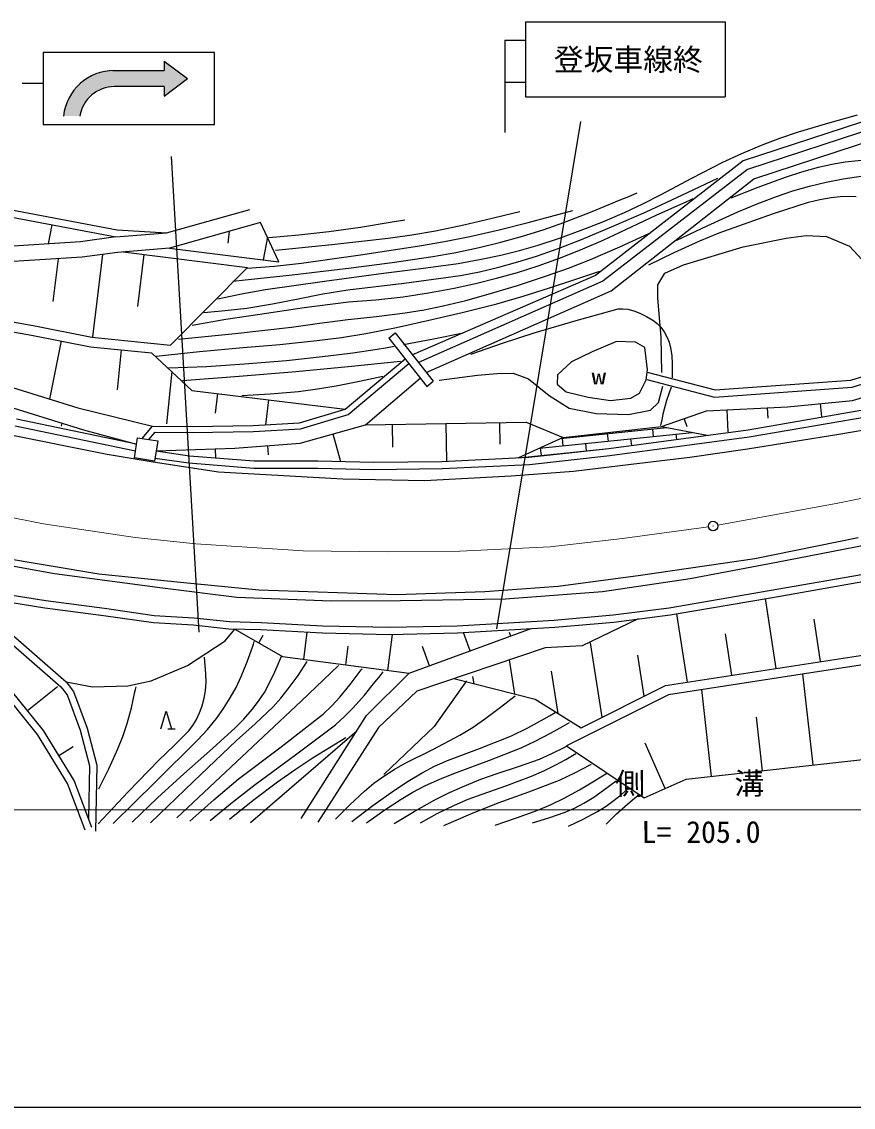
# Model space of a CAD drawing. Units: millimetres, scale not verified. Extents: x 40000 to 680000, y 20000 to 380000.
# Drawn here: x 189203 to 258912, y 205000 to 296026 of the extents above; entities that cross this region are included whole.
import ezdxf
from ezdxf.enums import TextEntityAlignment as Align

# ---------------------------------------------------------------- set-up
doc = ezdxf.new("R2010")
doc.units = ezdxf.units.MM
doc.header["$LTSCALE"] = 1000
doc.linetypes.add('CHAIN', pattern=[18.5, 12, -1.5, 3.5, -1.5])
for name, color, linetype, lineweight in [('M-BGD', 7, 'Continuous', 25), ('M-BMK', 2, 'CHAIN', 13), ('M-BMK-SRVR', 3, 'Continuous', 25), ('M-STR-HTXT', 7, 'Continuous', 13), ('M-STR-STRC', 7, 'Continuous', 25), ('M-TTL-BAND', 7, 'Continuous', 25)]:
    doc.layers.add(name, color=color, linetype=linetype, lineweight=lineweight)
doc.styles.add('ＭＳ ゴシック', font='')
doc.styles.get('ＭＳ ゴシック').set_extended_font_data('MS Gothic')

msp = doc.modelspace()

# ---------------------------------------------------------------- hatches: boundary and pattern name
at = {"layer": 'M-STR-STRC'}
msp.add_hatch(color=256, dxfattribs=at).paths.add_polyline_path([(194087, 288116), (194097, 288216), (194411, 289075), (194750, 289560), (195494, 290180), (196094, 290445), (196487, 290540), (196973, 290581), (201134, 290581), (201134, 289791), (203091, 291260), (201134, 292728), (201134, 291939), (196973, 291939), (195851, 291789), (195019, 291467), (194070, 290807), (193711, 290435), (193147, 289588), (192808, 288676), (192731, 288284), (192718, 288116)])

# ---------------------------------------------------------------- linework, layer by layer
at = {"layer": 'M-BGD'}
for p, q in [((265329, 289474), (249675, 284365)), ((265547, 288701), (250031, 283639)), ((250583, 282847), (265633, 287817)), ((249675, 284365), (237295, 274747)), ((250031, 283639), (237927, 274282)), ((238618, 273458), (250583, 282847)), ((186496, 280607), (197197, 278565)), ((186354, 280023), (197084, 277976)), ((201346, 278331), (208316, 280289)), ((191719, 278999), (191413, 277397)), ((197197, 278565), (201346, 278331)), ((209222, 279193), (201578, 277046)), ((210747, 275904), (209222, 279193)), ((197084, 277976), (194135, 277566)), ((197084, 277976), (201346, 278331)), ((206601, 278457), (206487, 277443)), ((209796, 277956), (209431, 276068)), ((194135, 277566), (186231, 277075)), ((201578, 277046), (197228, 276683)), ((197702, 276723), (208128, 275424)), ((201578, 277046), (210747, 275904)), ((194265, 276272), (186251, 275773)), ((192262, 276147), (191817, 272573)), ((197228, 276683), (194265, 276272)), ((195984, 276497), (195126, 269606)), ((199440, 276506), (198896, 272136)), ((201689, 268911), (208128, 275424)), ((237295, 274747), (221964, 268089)), ((237927, 274282), (222456, 267462)), ((223117, 266621), (238618, 273458)), ((186081, 270448), (190019, 269755)), ((186253, 271230), (190166, 270541)), ((190166, 270541), (195094, 269563)), ((258702, 265974), (274363, 270806)), ((190019, 269755), (194976, 268771)), ((195094, 269563), (201689, 268911)), ((219971, 269494), (220521, 269927)), ((219971, 269494), (223153, 265442)), ((220521, 269927), (223703, 265874)), ((258813, 265381), (274786, 270309)), ((192498, 269263), (191530, 264390)), ((194976, 268771), (200095, 268265)), ((239060, 269202), (237026, 268336)), ((240642, 269165), (239060, 269202)), ((241433, 268713), (240642, 269165)), ((241659, 266829), (241433, 268713)), ((258859, 264266), (274504, 269073)), ((197535, 268518), (197202, 265147)), ((200095, 268265), (203464, 265106)), ((216331, 263531), (221343, 267746)), ((237026, 268336), (235293, 267507)), ((216573, 263081), (221652, 267353)), ((235293, 267507), (234125, 266415)), ((241546, 266001), (241659, 266829)), ((201779, 266685), (201348, 262320)), ((218015, 262217), (222613, 266130)), ((223153, 265442), (223703, 265874)), ((234125, 266415), (234088, 265624)), ((240981, 264871), (241546, 266001)), ((241594, 266018), (247276, 264540)), ((241631, 266629), (247331, 265146)), ((247331, 265146), (258702, 265974)), ((187133, 265763), (193907, 263648)), ((203464, 265106), (216331, 263531)), ((234088, 265624), (234841, 264984)), ((234841, 264984), (236687, 264532)), ((247276, 264540), (258813, 265381)), ((187172, 264040), (194377, 261808)), ((205609, 264844), (205408, 263203)), ((209898, 264319), (209641, 262223)), ((236687, 264532), (238570, 264268)), ((238570, 264268), (240265, 264456)), ((240265, 264456), (240981, 264871)), ((253404, 263743), (258859, 264266)), ((256132, 264004), (256237, 262906)), ((272422, 263989), (257714, 261409)), ((193907, 263648), (200172, 262121)), ((212494, 262396), (216331, 263531)), ((212581, 261900), (216573, 263081)), ((242847, 262075), (246612, 263386)), ((246612, 263386), (253404, 263743)), ((248310, 263475), (248407, 261636)), ((250102, 261814), (259882, 263496)), ((251706, 263654), (251753, 262772)), ((198831, 260604), (188778, 262709)), ((192576, 262366), (192497, 262111)), ((203488, 262082), (208618, 262161)), ((208618, 262161), (212494, 262396)), ((212544, 260697), (218015, 262217)), ((218015, 262217), (231496, 262439)), ((220262, 262254), (220293, 260363)), ((224756, 262328), (224808, 259177)), ((229249, 262402), (229279, 260597)), ((231496, 262439), (234595, 261173)), ((244730, 262730), (244955, 262083)), ((250192, 261221), (259981, 262905)), ((196361, 259732), (187720, 261474)), ((198735, 260012), (188640, 262125)), ((194377, 261808), (198831, 260607)), ((199298, 261081), (200172, 262121)), ((199872, 260987), (200402, 261619)), ((200172, 262121), (203488, 262082)), ((200402, 261619), (203489, 261582)), ((203489, 261582), (208636, 261661)), ((208636, 261661), (212581, 261900)), ((215280, 261457), (215920, 259150)), ((232607, 260269), (245415, 261593)), ((234369, 261070), (243288, 261992)), ((234595, 261173), (242847, 262075)), ((236390, 261370), (236399, 261280)), ((238293, 261476), (238356, 260863)), ((238420, 260250), (250102, 261814)), ((240175, 261783), (240186, 261672)), ((242080, 261867), (242143, 261255)), ((242847, 262075), (246676, 261356)), ((244037, 261450), (244082, 261008)), ((257714, 261409), (250040, 260184)), ((198645, 259459), (198919, 261143)), ((198919, 261143), (200602, 260869)), ((200602, 260869), (200328, 259185)), ((207056, 260268), (212544, 260697)), ((209800, 260482), (209860, 259712)), ((234595, 261173), (230846, 259468)), ((234506, 261085), (234569, 260472)), ((236463, 260667), (236526, 260055)), ((238492, 259655), (250192, 261221)), ((240250, 261059), (240307, 260503)), ((200231, 259088), (196361, 259732)), ((200328, 259185), (198645, 259459)), ((200370, 259440), (203214, 259028)), ((200466, 260032), (207056, 260268)), ((200466, 260032), (203281, 259625)), ((203281, 259625), (208680, 259198)), ((205408, 260209), (205435, 259454)), ((224417, 259158), (231710, 259509)), ((230846, 259468), (238420, 260250)), ((231710, 259509), (238420, 260250)), ((231758, 258911), (238492, 259655)), ((232676, 260276), (232739, 259663)), ((245203, 259474), (240302, 258894)), ((250040, 260184), (245203, 259474)), ((205712, 258249), (200231, 259088)), ((203214, 259028), (208657, 258598)), ((208657, 258598), (214021, 258598)), ((208680, 259198), (214028, 259198)), ((214021, 258598), (218719, 258480)), ((214028, 259198), (218723, 259080)), ((218719, 258480), (224436, 258558)), ((218723, 259080), (224417, 259158)), ((224436, 258558), (231758, 258911)), ((240302, 258894), (235466, 258314)), ((216119, 257669), (205712, 258249)), ((222955, 257540), (216119, 257669)), ((230242, 257927), (222955, 257540)), ((235466, 258314), (230242, 257927)), ((250670, 251026), (259311, 252767)), ((252462, 250722), (261924, 252538)), ((184900, 251542), (195670, 249736)), ((184453, 251099), (191960, 249762)), ((241061, 249607), (250670, 251026)), ((245229, 249351), (252462, 250722)), ((191960, 249762), (201011, 248562)), ((195670, 249736), (202505, 249027)), ((234161, 248704), (241061, 249607)), ((251864, 248320), (259609, 249678)), ((201011, 248562), (207249, 247774)), ((202505, 249027), (209083, 248382)), ((228034, 248253), (234161, 248704)), ((237894, 248254), (245229, 249351)), ((251966, 247729), (259724, 249089)), ((183557, 248039), (192490, 240256)), ((184683, 247854), (192932, 240666)), ((185125, 247844), (191133, 246889)), ((185219, 248436), (191219, 247483)), ((207249, 247774), (215133, 247465)), ((209083, 248382), (220618, 247995)), ((220618, 247995), (228034, 248253)), ((220960, 247500), (229771, 247637)), ((229771, 247637), (237894, 248254)), ((243480, 246883), (251864, 248320)), ((243568, 246289), (251966, 247729)), ((252459, 241801), (251552, 247658)), ((191133, 246889), (196052, 246249)), ((191219, 247483), (196133, 246844)), ((196133, 246844), (200311, 246247)), ((215133, 247465), (220960, 247500)), ((238785, 246286), (243480, 246883)), ((196052, 246249), (200251, 245649)), ((200311, 246247), (203620, 246048)), ((203620, 246048), (206610, 245729)), ((225701, 245369), (233846, 245848)), ((233846, 245848), (238785, 246286)), ((240875, 245947), (236193, 243706)), ((238849, 245689), (243568, 246289)), ((245022, 240650), (244134, 246386)), ((256177, 242377), (255626, 245934)), ((200251, 245649), (203570, 245449)), ((203570, 245449), (206569, 245130)), ((206267, 244106), (207080, 245090)), ((206569, 245130), (209248, 245050)), ((206610, 245729), (209274, 245649)), ((207080, 245090), (211077, 242785)), ((209248, 245050), (214407, 244770)), ((209274, 245649), (214430, 245369)), ((214430, 245369), (220046, 245250)), ((220046, 245250), (225701, 245369)), ((221670, 241403), (231919, 245134)), ((225725, 244770), (233891, 245250)), ((233891, 245250), (238849, 245689)), ((203101, 242053), (206267, 244106)), ((209078, 243938), (209448, 244578)), ((212842, 242555), (213140, 244833)), ((214407, 244770), (220046, 244650)), ((219905, 241633), (220299, 244655)), ((220046, 244650), (225725, 244770)), ((226795, 243268), (226237, 244800)), ((230211, 244512), (230099, 244818)), ((248741, 241225), (248202, 244703)), ((216373, 242094), (216579, 243670)), ((233092, 243522), (222315, 239899)), ((223378, 242025), (222794, 243630)), ((236193, 243706), (233092, 243522)), ((237856, 237708), (236891, 243938)), ((243163, 240362), (261754, 243240)), ((211077, 242785), (221670, 241403)), ((230541, 239652), (230098, 242515)), ((241394, 239477), (240864, 242899)), ((261859, 242447), (243409, 239590)), ((200063, 240769), (203101, 242053)), ((218096, 237843), (221670, 241403)), ((234168, 238023), (233617, 241582)), ((255553, 233705), (254693, 241337)), ((192932, 240666), (193535, 239863)), ((192932, 240666), (195143, 240256)), ((195143, 240256), (198095, 240341)), ((198095, 240341), (200063, 240769)), ((226485, 240758), (223765, 236933)), ((225418, 240942), (232249, 239222)), ((227126, 240512), (227030, 241130)), ((236087, 236823), (243163, 240362)), ((190534, 236250), (187902, 239522)), ((191025, 236596), (188343, 239931)), ((189684, 238264), (192202, 240290)), ((192490, 240256), (193004, 239571)), ((193004, 239571), (194116, 236619)), ((193535, 239863), (194689, 236800)), ((222315, 239899), (219122, 236859)), ((243409, 239590), (234869, 235320)), ((247037, 232745), (246217, 240025)), ((232249, 239222), (236087, 236823)), ((212639, 229207), (218096, 237843)), ((251295, 233225), (250791, 237699)), ((194689, 236800), (195488, 233694)), ((201458, 236731), (202058, 236731)), ((219122, 236859), (214018, 228907)), ((223765, 236933), (219558, 232896)), ((193054, 232150), (190534, 236250)), ((193595, 232415), (191025, 236596)), ((194116, 236619), (194886, 233624)), ((208373, 228892), (217283, 236557)), ((192310, 234506), (193528, 235254)), ((234869, 235320), (241370, 230946)), ((243139, 231726), (241465, 235526)), ((244908, 232506), (261940, 234425)), ((194886, 233624), (194798, 229209)), ((195488, 233694), (195377, 228157)), ((194521, 228239), (193054, 232150)), ((195083, 228450), (193595, 232415)), ((241370, 230946), (244908, 232506))]:
    msp.add_line(p, q, dxfattribs=at)
for points in [[(205636, 272790), (207632, 273213), (209646, 273577), (214580, 274278), (219530, 274955), (222665, 275328), (225793, 275762), (227586, 276079), (229366, 276454), (230928, 276842), (232483, 277291), (234297, 277884), (236102, 278538), (237931, 279249), (239734, 280016), (241279, 280744), (242798, 281526), (245367, 282910), (247973, 284246), (249578, 284986), (251217, 285675), (252758, 286256), (254328, 286784), (256788, 287524), (259267, 288208)], [(248665, 281265), (250930, 282156), (253219, 282993), (254600, 283440), (256000, 283830), (257102, 284080), (258223, 284271), (259312, 284390), (260418, 284449), (265415, 284467), (270410, 284526), (275394, 284549), (280388, 284565), (282624, 284565), (284859, 284505), (285721, 284417), (286584, 284268), (287628, 284006), (288664, 283698)], [(244132, 277698), (246673, 278922), (249239, 280091), (250843, 280761), (252481, 281378), (253847, 281834), (255241, 282234), (256639, 282567), (258051, 282842), (259752, 283103)], [(204467, 271656), (206271, 271806), (208066, 272015), (210224, 272375), (212375, 272795), (214458, 273195), (216550, 273535), (221273, 274112), (225983, 274747), (227591, 275065), (229186, 275441), (230785, 275882), (232368, 276380), (234264, 277050), (236141, 277776), (238848, 278904), (241537, 280090), (244549, 281480), (247549, 282906)], [(206911, 274265), (211865, 274797), (216826, 275387), (220245, 275833), (223654, 276339), (225601, 276686), (227539, 277092), (229358, 277535), (231170, 278038), (232917, 278585), (234652, 279192), (237019, 280105), (239374, 281078), (240083, 281377), (240792, 281678)], [(241787, 275645), (243901, 276676), (246047, 277656), (247665, 278314), (249315, 278920), (252223, 279932), (255148, 280886), (256100, 281120), (257071, 281297), (257818, 281381), (258579, 281406), (259141, 281371)], [(203482, 270585), (206316, 271080), (209160, 271516), (212879, 272052), (216599, 272527), (218887, 272714), (221168, 272960), (223308, 273294), (225447, 273688), (227232, 274070), (229006, 274512), (230756, 275007), (232497, 275563), (234277, 276198), (236046, 276893), (237946, 277712), (239832, 278589), (242378, 279799), (244950, 280953), (245215, 281070), (245490, 281190)], [(208091, 275363), (210380, 275535), (212663, 275766), (217595, 276488), (222537, 277238), (224655, 277592), (226762, 278005), (229217, 278564), (231660, 279182), (233536, 279683), (235410, 280195)], [(210480, 276873), (215203, 277345), (219922, 277877), (221910, 278159), (223898, 278501), (226275, 278993), (228641, 279543), (229797, 279825), (230962, 280113)], [(209931, 277944), (212440, 278154), (214953, 278424), (217615, 278804), (220270, 279244), (220793, 279334), (221325, 279427)], [(202349, 269418), (207087, 269886), (211820, 270415), (214174, 270761), (216535, 271047), (218940, 271296), (221339, 271605), (222946, 271871), (224541, 272197), (226433, 272657), (228313, 273177), (230764, 273915), (233195, 274711), (235047, 275374), (236886, 276098), (239345, 277160), (241783, 278273)], [(242869, 266626), (242804, 269562), (242514, 272854), (242514, 273951), (243127, 274951), (244676, 275629), (249677, 277145), (253291, 277887), (254969, 278113), (256679, 278016), (258583, 277210), (260325, 275338), (261648, 273531), (261809, 270885), (261228, 268594), (260260, 266852)], [(200462, 267977), (204110, 268367), (207765, 268697), (210853, 268961), (213936, 269285), (215997, 269560), (218049, 269894), (220628, 270398), (223207, 270964), (226119, 271643), (229024, 272382), (231244, 273011), (233457, 273702), (235564, 274399), (237665, 275116)], [(226854, 268149), (229496, 269064), (232168, 269926), (235685, 270963), (239212, 271940), (239607, 271956), (240008, 271912), (240512, 271784), (241016, 271591), (241585, 271319), (242115, 270998), (242458, 270728), (242771, 270404), (243053, 270025), (243290, 269604), (243475, 269150), (243602, 268678), (243698, 268024), (243737, 267352), (243743, 266754), (243739, 266158)], [(221221, 268954), (223720, 269427), (226217, 269935)], [(201502, 266991), (204695, 267129), (207886, 267327), (211391, 267631), (214900, 267997), (216953, 268253), (219004, 268569), (219711, 268693), (220418, 268820)], [(202692, 265952), (207441, 266293), (212190, 266695), (216567, 267116), (220951, 267565)], [(207669, 264682), (210035, 264826), (212404, 265030), (213988, 265231), (215564, 265492), (217517, 265875), (219475, 266295)], [(224186, 265981), (227413, 266400), (229059, 266529), (230414, 266562), (231672, 266078), (233415, 264690), (235093, 263625), (237351, 263174), (240062, 263077), (241901, 263464), (242578, 264109), (242933, 265465)], [(243636, 265369), (243268, 264252), (242958, 263119), (242850, 262654), (242744, 262177)], [(196858, 228794), (200415, 232281), (203974, 235800), (204770, 236684), (205519, 237607), (206128, 238452), (206686, 239332), (207173, 240207), (207610, 241118), (208102, 242338), (208541, 243590), (208620, 243827), (208700, 244064)], [(195614, 228768), (198133, 231462), (200696, 234117), (201959, 235310), (203175, 236541), (203538, 237015), (203852, 237525), (204119, 238077), (204336, 238666), (204501, 239293), (204606, 239931), (204653, 240641), (204639, 241349), (204586, 242046), (204513, 242752)], [(198468, 228898), (200594, 230947), (202783, 232972), (204948, 234851), (207079, 236779), (207824, 237546), (208527, 238356), (209059, 239055), (209542, 239789), (210012, 240639), (210431, 241523), (210712, 242167), (210985, 242817)], [(199999, 228856), (203590, 232318), (207217, 235749), (208769, 237140), (210283, 238580), (210936, 239304), (211551, 240076), (212364, 241217), (213142, 242388)], [(202208, 229262), (205838, 232676), (209475, 236099), (212622, 239066), (215763, 242038)], [(203298, 229002), (205311, 230775), (207359, 232500), (210942, 235223), (214496, 238001), (215198, 238664), (215863, 239376), (216742, 240447), (217582, 241568), (217660, 241673), (217737, 241778)], [(205012, 229054), (206879, 230589), (208781, 232076), (212155, 234550), (215497, 237075), (216268, 237766), (216998, 238500), (217925, 239545), (218809, 240633), (219157, 241075), (219503, 241519)], [(195671, 231715), (196496, 233370), (197267, 235054), (197685, 236100), (198049, 237175), (198402, 238486), (198699, 239825), (198745, 240041), (198792, 240267)], [(215503, 229158), (216702, 230355), (217943, 231509), (218730, 232165), (219560, 232778), (220438, 233337), (221350, 233847), (223656, 234991), (225934, 236189), (227042, 236884), (228117, 237631), (229345, 238547), (230565, 239493)], [(200854, 236731), (201312, 238228), (201769, 236731)], [(216865, 228974), (218638, 230310), (220445, 231597), (221593, 232345), (222782, 233048), (223818, 233595), (224888, 234091), (227578, 235084), (230250, 236133), (231635, 236823), (232997, 237569), (233459, 237830), (233930, 238098)], [(218100, 228846), (219548, 229874), (221024, 230850), (221996, 231420), (223004, 231942), (224313, 232535), (225650, 233076), (228366, 234082), (231059, 235145), (232305, 235727), (233535, 236370), (234333, 236809), (235136, 237260)], [(206622, 229158), (208607, 230741), (210635, 232282), (212122, 233325), (213645, 234320), (215011, 235173), (216386, 236013)], [(220437, 228794), (222114, 229808), (223820, 230768), (225060, 231391), (226336, 231963), (227692, 232504), (229071, 232989), (230852, 233566), (232618, 234201), (233648, 234658), (234663, 235175), (234770, 235230), (234876, 235286)], [(222619, 228846), (224031, 229621), (225476, 230344), (226622, 230832), (227793, 231266), (229877, 231979), (231948, 232752), (232973, 233200), (233980, 233706), (234817, 234173), (235655, 234663)], [(224592, 228638), (226850, 229616), (229130, 230538), (231723, 231456), (234290, 232429), (235576, 233046), (236848, 233723), (236901, 233751), (236953, 233780)], [(228889, 228664), (230692, 229264), (232472, 229919), (233582, 230391), (234678, 230922), (235959, 231622), (237216, 232378), (237756, 232716), (238295, 233058)], [(232019, 228846), (233398, 229270), (234749, 229748), (235554, 230092), (236330, 230490), (237167, 231006), (237983, 231581), (238505, 231973), (239031, 232378)], [(235032, 228586), (236267, 229170), (237478, 229809), (238188, 230247), (238873, 230741), (239474, 231235), (240070, 231754)], [(238200, 228742), (239069, 229608), (239979, 230430), (240411, 230784), (240849, 231131)]]:
    msp.add_lwpolyline(points, dxfattribs=at)
at = {"layer": 'M-BMK'}
for p, q in [((257613, 255654), (268078, 257828)), ((183523, 255425), (191026, 253910)), ((247558, 253811), (257613, 255654)), ((191026, 253910), (198724, 252764)), ((239565, 252701), (246769, 253685)), ((198724, 252764), (203801, 252232)), ((203801, 252232), (212802, 251658)), ((233498, 251993), (239565, 252701)), ((212802, 251658), (219875, 251584)), ((219875, 251584), (225942, 251621)), ((225942, 251621), (233498, 251993))]:
    msp.add_line(p, q, dxfattribs=at)
at = {"layer": 'M-BMK-SRVR'}
for radius in [398, 12]:
    msp.add_circle((247165, 253739), radius, dxfattribs=at)
at = {"layer": 'M-STR-HTXT'}
msp.add_line((138518, 229955), (346754, 229955), dxfattribs=at)
at = {"layer": 'M-STR-STRC'}
for p, q in [((231426, 296026), (248173, 296026)), ((231426, 296026), (231426, 289738)), ((248173, 296026), (248173, 289738)), ((229709, 294474), (231426, 294474)), ((229709, 294474), (229709, 286731)), ((205357, 293448), (191008, 293448)), ((191008, 293448), (191008, 287410)), ((205357, 287410), (205357, 293448)), ((201134, 292728), (203091, 291260)), ((201134, 292728), (201134, 291939)), ((196848, 291939), (201134, 291939)), ((191008, 290839), (189240, 290839)), ((201134, 290581), (196973, 290581)), ((201134, 289791), (203091, 291260)), ((201134, 290581), (201134, 289791)), ((229724, 290954), (231426, 290954)), ((231426, 289738), (248173, 289738)), ((236037, 287670), (229004, 245119)), ((191008, 287410), (205357, 287410)), ((204079, 244851), (201764, 284733))]:
    msp.add_line(p, q, dxfattribs=at)
for radius, end in [(4290, 173.74683), (2932, 170.82963)]:
    msp.add_arc((196973, 287649), radius, 90, end, dxfattribs=at)
at = {"layer": 'M-TTL-BAND'}
msp.add_line((40000, 205000), (579000, 205000), dxfattribs=at)

# ---------------------------------------------------------------- texts
at = {"layer": 'M-BGD', "style": 'ＭＳ ゴシック', "width": 1.35}
msp.add_text('w', height=1320, dxfattribs=at).set_placement((236974, 265217), align=Align.BOTTOM_LEFT)
at = {"layer": 'M-STR-HTXT', "style": 'ＭＳ ゴシック'}
for s, p in [('側\u3000\u3000\u3000溝', (238948, 230675)), ('L= 205.0', (241166, 226609))]:
    msp.add_text(s, height=1833, rotation=0.1, dxfattribs=at).set_placement(p, align=Align.BOTTOM_LEFT)
at = {"layer": 'M-STR-STRC', "style": 'ＭＳ ゴシック'}
msp.add_text('登坂車線終', height=1833, dxfattribs=at).set_placement((233806, 291384), align=Align.BOTTOM_LEFT)

doc.saveas('drawing.dxf')
